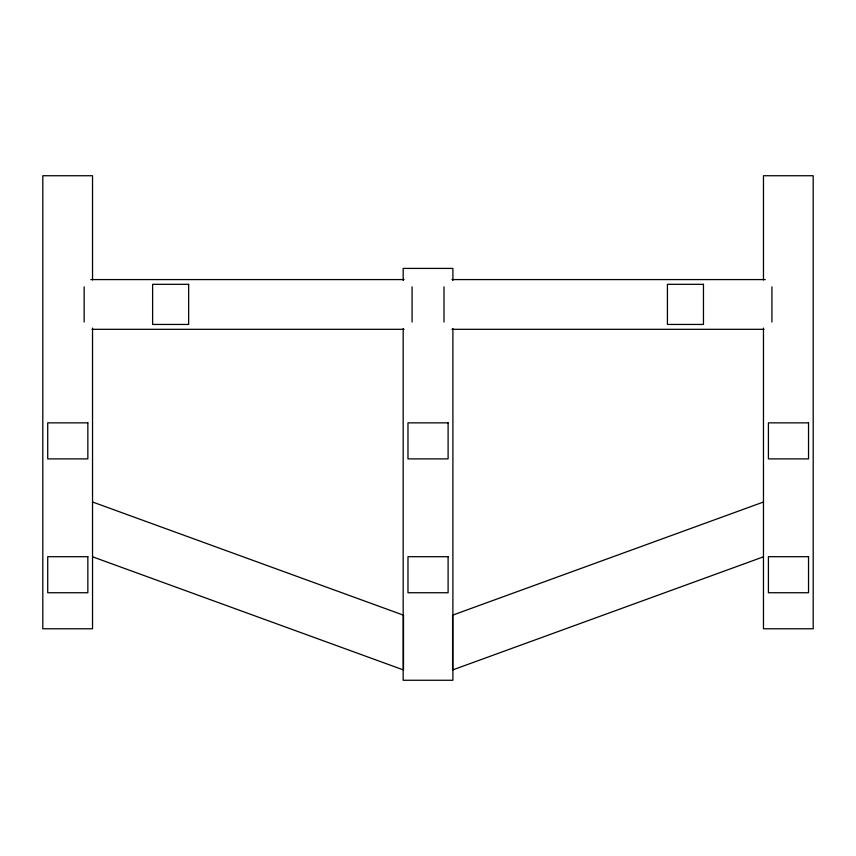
<?xml version="1.0" encoding="UTF-8"?>
<svg xmlns="http://www.w3.org/2000/svg" width="856" height="856" viewBox="0 0 856 856"><rect width="100%" height="100%" fill="white"/><g stroke="black" fill="none" stroke-linecap="round" stroke-linejoin="round"><path stroke-width="1.28" d="M763.541 501.99L452.578 615.175L452.578 669.959L763.541 556.785M90.8 279.58L404.075 279.58M451.989 279.58L765.264 279.58M92.138 329.314L404.075 329.314M451.989 329.314L763.937 329.314M92.534 501.99L403.497 615.175L403.497 669.959L92.534 556.785M771.93 286.856L771.93 322.027M763.466 279.976L763.466 175.737L813.2 175.737L813.2 628.775L763.466 628.775L763.466 328.094M452.899 280.447L452.899 268.41L403.176 268.41L403.176 280.447M452.899 328.576L452.899 680.263L403.176 680.263L403.176 328.576M443.997 286.856L443.997 322.027M412.078 286.856L412.078 322.027M92.534 279.976L92.534 175.737L42.8 175.737L42.8 628.775L92.534 628.775L92.534 328.094M84.145 286.856L84.145 322.027M188.652 284.32L152.614 284.32L152.614 324.445L188.652 324.445L188.652 284.32M703.461 284.32L667.423 284.32L667.423 324.445L703.461 324.445L703.461 284.32M87.847 422.853L47.722 422.853L47.722 458.891L87.847 458.891L87.847 422.853M448.105 422.853L407.98 422.853L407.98 458.891L448.105 458.891L448.105 422.853M808.535 422.853L768.41 422.853L768.41 458.891L808.535 458.891L808.535 422.853M87.847 556.7L47.722 556.7L47.722 592.737L87.847 592.737L87.847 556.7M448.105 556.7L407.98 556.7L407.98 592.737L448.105 592.737L448.105 556.7M808.535 556.7L768.41 556.7L768.41 592.737L808.535 592.737L808.535 556.7"/></g></svg>
